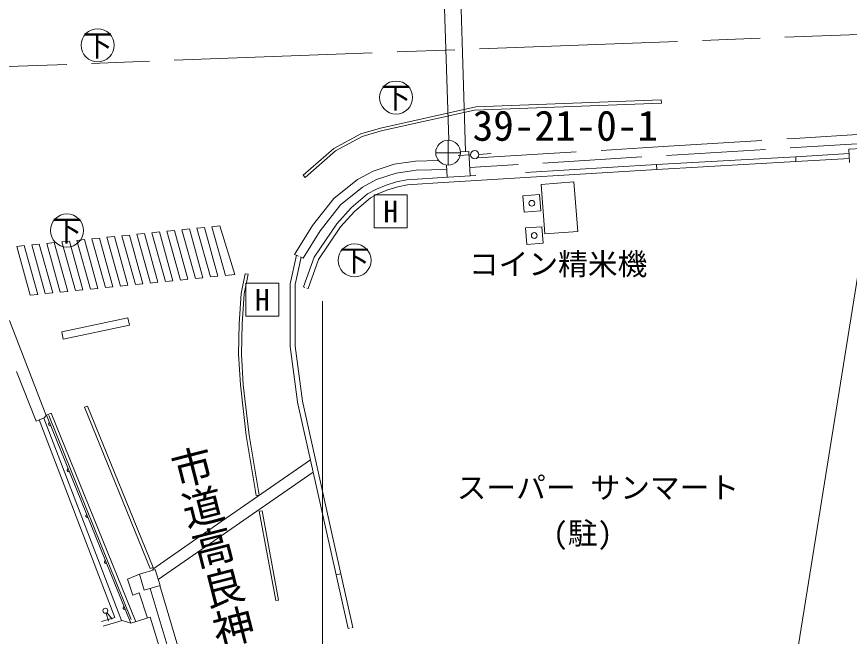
# Model space of a CAD drawing. Units: millimetres, scale not verified. Extents: x 40000 to 680000, y 20000 to 380000.
# Drawn here: x 496952 to 547366, y 260986 to 298482 of the extents above; entities that cross this region are included whole.
import ezdxf
from ezdxf.enums import TextEntityAlignment as Align

# ---------------------------------------------------------------- set-up
doc = ezdxf.new("R2010")
doc.units = ezdxf.units.MM
doc.header["$LTSCALE"] = 1000
doc.linetypes.add('CHAIN', pattern=[18.5, 12, -1.5, 3.5, -1.5])
doc.linetypes.add('DASHED', pattern=[7.5, 6, -1.5])
for name, color, linetype, lineweight in [('M-BGD', 7, 'Continuous', 13), ('M-BGD-EXST', 7, 'Continuous', 13), ('M-BMK', 2, 'CHAIN', 13), ('M-BMK-SRVR', 3, 'Continuous', 13), ('M-STR-HTXT', 7, 'Continuous', 13), ('M-STR-STRC', 7, 'Continuous', 13)]:
    doc.layers.add(name, color=color, linetype=linetype, lineweight=lineweight)
doc.layers.add('M-BMK-HTXT', color=7, linetype='Continuous')
doc.styles.add('@ＭＳ ゴシック', font='')
doc.styles.add('ＭＳ ゴシック', font='')
doc.styles.get('@ＭＳ ゴシック').set_extended_font_data('@MS Gothic')
doc.styles.get('ＭＳ ゴシック').set_extended_font_data('MS Gothic')

msp = doc.modelspace()

# ---------------------------------------------------------------- linework, layer by layer
at = {"layer": 'M-BGD'}
for p, q in [((522752, 302200), (523112, 290999)), ((522752, 302200), (523112, 290999)), ((523748, 302330), (524134, 290314)), ((523748, 302330), (524134, 290314)), ((524755, 293025), (535980, 293448)), ((535980, 293448), (535988, 293248)), ((524755, 293025), (518976, 291739)), ((524755, 293025), (518976, 291739)), ((524670, 292822), (535988, 293248)), ((524670, 292822), (519021, 291564)), ((524670, 292822), (519021, 291564)), ((517792, 291396), (516160, 290505)), ((517792, 291396), (516160, 290505)), ((518976, 291739), (517792, 291396)), ((518976, 291739), (517792, 291396)), ((519021, 291564), (517861, 291229)), ((519021, 291564), (517861, 291229)), ((544054, 291112), (549241, 291431)), ((517861, 291229), (516264, 290356)), ((517861, 291229), (516264, 290356)), ((538973, 291089), (538973, 291091)), ((538973, 291089), (538973, 291091)), ((538976, 291089), (538976, 291092)), ((538976, 291089), (538976, 291092)), ((538978, 291089), (538978, 291092)), ((538978, 291089), (538978, 291092)), ((538980, 291089), (538981, 291093)), ((538980, 291089), (538981, 291093)), ((538983, 291088), (538984, 291094)), ((538983, 291088), (538984, 291094)), ((538985, 291088), (538986, 291094)), ((538985, 291088), (538986, 291094)), ((516160, 290505), (514300, 288896)), ((547331, 290457), (548130, 290507)), ((547381, 289659), (547331, 290457)), ((516264, 290356), (514418, 288759)), ((523688, 290072), (524437, 290115)), ((523823, 290295), (524327, 290326)), ((523823, 290295), (524327, 290326)), ((524327, 290326), (524418, 288848)), ((524327, 290326), (524418, 288848)), ((524936, 290145), (525684, 290192)), ((544116, 290007), (535689, 289528)), ((544116, 290007), (535689, 289528)), ((547347, 290208), (544116, 290007)), ((547347, 290208), (544116, 290007)), ((544116, 290007), (544134, 289708)), ((547365, 289908), (544134, 289708)), ((547365, 289908), (544134, 289708)), ((522975, 289506), (523021, 288763)), ((522975, 289506), (523021, 288763)), ((535689, 289528), (527755, 289049)), ((535689, 289528), (527755, 289049)), ((535689, 289528), (535706, 289228)), ((535689, 289528), (535706, 289228)), ((544134, 289708), (535706, 289228)), ((544134, 289708), (535706, 289228)), ((514300, 288896), (514418, 288759)), ((535706, 289228), (522457, 288429)), ((535706, 289228), (522457, 288429)), ((519951, 288485), (519321, 288289)), ((519951, 288485), (519321, 288289)), ((520581, 288604), (519951, 288485)), ((520581, 288604), (519951, 288485)), ((521203, 288643), (520581, 288604)), ((521203, 288643), (520581, 288604)), ((522438, 288728), (521203, 288643)), ((522438, 288728), (521203, 288643)), ((522457, 288429), (521222, 288344)), ((522457, 288429), (521222, 288344)), ((524760, 288868), (522438, 288728)), ((524760, 288868), (522438, 288728)), ((528699, 288326), (530693, 288484)), ((528699, 288326), (530693, 288484)), ((530693, 288484), (530851, 286490)), ((530693, 288484), (530792, 287237)), ((518198, 287766), (518731, 288045)), ((518198, 287766), (518731, 288045)), ((519321, 288289), (518731, 288045)), ((519321, 288289), (518731, 288045)), ((519423, 288006), (518858, 287773)), ((519423, 288006), (518858, 287773)), ((520023, 288193), (519423, 288006)), ((520023, 288193), (519423, 288006)), ((520618, 288306), (520023, 288193)), ((520618, 288306), (520023, 288193)), ((521222, 288344), (520618, 288306)), ((521222, 288344), (520618, 288306)), ((528699, 288326), (528937, 285331)), ((528699, 288326), (528937, 285331)), ((517195, 286915), (518198, 287766)), ((517195, 286915), (518198, 287766)), ((518367, 287515), (517404, 286700)), ((518367, 287515), (517404, 286700)), ((518858, 287773), (518367, 287515)), ((518858, 287773), (518367, 287515)), ((518603, 287696), (520603, 287696)), ((518603, 285696), (518603, 287696)), ((520603, 287696), (520603, 285696)), ((527604, 287650), (528601, 287726)), ((527604, 287650), (528601, 287726)), ((527604, 287650), (527681, 286652)), ((527604, 287650), (527681, 286652)), ((528601, 287726), (528678, 286729)), ((528601, 287726), (528678, 286729)), ((516328, 285952), (517195, 286915)), ((516328, 285952), (517195, 286915)), ((517404, 286700), (516565, 285767)), ((517404, 286700), (516565, 285767)), ((527681, 286652), (528678, 286729)), ((527681, 286652), (528678, 286729)), ((530851, 286490), (530931, 285490)), ((530851, 286490), (530931, 285490)), ((514956, 283930), (516328, 285952)), ((514956, 283930), (516328, 285952)), ((504230, 285314), (504684, 285360)), ((504684, 285360), (505502, 282409)), ((505138, 285406), (505592, 285452)), ((505138, 285406), (505956, 282455)), ((505592, 285452), (506410, 282500)), ((506047, 285497), (506501, 285543)), ((506047, 285497), (506865, 282546)), ((506501, 285543), (507319, 282592)), ((506955, 285589), (507409, 285635)), ((506955, 285589), (507773, 282637)), ((507409, 285635), (508227, 282683)), ((507864, 285681), (508318, 285727)), ((507864, 285681), (508682, 282729)), ((508318, 285727), (509136, 282775)), ((508772, 285773), (509259, 285822)), ((508772, 285773), (509590, 282820)), ((509259, 285822), (510168, 282879)), ((516565, 285767), (515226, 283793)), ((516565, 285767), (515226, 283793)), ((520603, 285696), (518603, 285696)), ((527754, 285698), (528751, 285774)), ((527754, 285698), (528751, 285774)), ((527754, 285698), (527831, 284701)), ((527754, 285698), (527831, 284701)), ((528751, 285774), (528828, 284777)), ((528751, 285774), (528828, 284777)), ((528937, 285331), (530931, 285490)), ((528937, 285331), (530931, 285490)), ((499687, 284855), (500142, 284900)), ((499687, 284855), (500505, 281906)), ((500142, 284900), (500959, 281951)), ((500596, 284946), (501050, 284992)), ((500596, 284946), (501413, 281997)), ((501050, 284992), (501867, 282043)), ((501504, 285038), (501959, 285084)), ((501504, 285038), (502322, 282089)), ((501959, 285084), (502776, 282134)), ((502413, 285130), (502867, 285176)), ((502413, 285130), (503230, 282180)), ((502867, 285176), (503685, 282226)), ((503321, 285222), (503775, 285268)), ((503321, 285222), (504139, 282272)), ((503775, 285268), (504593, 282317)), ((504230, 285314), (505047, 282363)), ((496962, 284579), (497416, 284625)), ((496962, 284579), (497779, 281631)), ((497416, 284625), (498233, 281677)), ((497870, 284671), (498325, 284717)), ((497870, 284671), (498687, 281723)), ((498325, 284717), (499142, 281768)), ((498779, 284763), (499233, 284809)), ((498779, 284763), (499596, 281814)), ((499233, 284809), (500050, 281860)), ((527831, 284701), (528828, 284777)), ((527831, 284701), (528828, 284777)), ((513890, 284040), (513517, 282314)), ((513890, 284040), (513517, 282314)), ((514018, 283988), (513773, 284088)), ((514018, 283988), (513773, 284088)), ((514172, 283925), (513817, 282281)), ((514172, 283925), (513817, 282281)), ((514290, 283877), (514112, 283950)), ((514290, 283877), (514112, 283950)), ((514313, 282135), (514956, 283930)), ((514313, 282135), (514956, 283930)), ((515226, 283793), (514595, 282033)), ((515226, 283793), (514595, 282033)), ((509590, 282820), (510168, 282879)), ((510790, 282930), (510554, 281727)), ((510967, 282895), (510733, 281702)), ((510790, 282930), (510967, 282895)), ((504139, 282272), (504593, 282317)), ((505047, 282363), (505502, 282409)), ((505956, 282455), (506410, 282500)), ((506865, 282546), (507319, 282592)), ((507773, 282637), (508227, 282683)), ((508682, 282729), (509136, 282775)), ((510825, 282352), (512825, 282352)), ((510825, 280352), (510825, 282352)), ((512825, 282352), (512825, 280352)), ((499596, 281814), (500050, 281860)), ((500505, 281906), (500959, 281951)), ((501413, 281997), (501867, 282043)), ((502322, 282089), (502776, 282134)), ((503230, 282180), (503685, 282226)), ((513517, 282314), (513504, 278531)), ((513517, 282314), (513504, 278531)), ((513817, 282281), (513804, 278551)), ((513817, 282281), (513804, 278551)), ((514404, 282102), (514313, 282135)), ((514404, 282102), (514313, 282135)), ((514595, 282033), (514529, 282057)), ((514595, 282033), (514529, 282057)), ((497779, 281631), (498233, 281677)), ((498687, 281723), (499142, 281768)), ((510554, 281727), (510417, 279896)), ((510733, 281702), (510597, 279887)), ((512825, 280352), (510825, 280352)), ((498744, 274349), (496517, 280088)), ((503683, 280254), (499684, 279406)), ((503777, 279814), (499777, 278966)), ((503683, 280254), (503777, 279814)), ((510417, 279896), (510386, 278058)), ((510597, 279887), (510566, 278061)), ((499684, 279406), (499777, 278966)), ((513504, 278531), (513952, 275181)), ((513504, 278531), (513952, 275181)), ((513804, 278551), (514250, 275221)), ((513804, 278551), (514250, 275221)), ((510386, 278058), (510495, 276196)), ((510566, 278061), (510674, 276212)), ((496942, 277010), (498126, 274005)), ((510495, 276196), (510851, 273138)), ((510674, 276212), (511029, 273163)), ((501063, 274858), (501232, 274919)), ((501063, 274858), (505044, 265081)), ((501232, 274919), (505211, 265149)), ((513957, 275156), (516288, 264707)), ((513957, 275156), (516288, 264707)), ((514250, 275221), (516581, 264772)), ((514250, 275221), (516581, 264772)), ((498764, 274371), (498592, 274186)), ((498764, 274371), (499042, 274484)), ((503873, 261783), (498764, 274371)), ((498898, 274346), (503892, 262008)), ((504161, 261871), (499042, 274484)), ((498126, 274005), (498313, 274077)), ((498592, 274186), (498312, 274078)), ((498312, 274078), (502906, 262133)), ((498592, 274186), (503301, 261940)), ((510851, 273138), (511462, 269499)), ((511029, 273163), (511640, 269529)), ((514736, 271663), (508591, 267408)), ((514901, 270925), (505521, 264431)), ((511640, 269529), (511462, 269499)), ((511632, 268550), (511809, 268583)), ((511632, 268550), (512636, 263150)), ((511809, 268583), (512813, 263183)), ((508470, 267324), (505187, 265051)), ((503673, 264436), (504381, 264741)), ((505337, 265034), (504381, 264741)), ((504677, 263774), (504381, 264741)), ((505211, 265149), (505044, 265081)), ((505205, 264993), (505187, 265051)), ((505633, 264067), (505337, 265034)), ((516581, 264772), (516288, 264707)), ((516581, 264772), (516288, 264707)), ((516289, 264706), (517019, 261458)), ((516289, 264706), (517019, 261458)), ((516581, 264772), (517312, 261524)), ((516581, 264772), (517312, 261524)), ((503673, 264436), (503984, 263483)), ((505633, 264067), (504677, 263774)), ((506633, 258523), (505042, 263886)), ((507221, 258649), (505616, 264061)), ((503984, 263483), (504367, 263623)), ((504367, 263623), (504864, 262085)), ((512636, 263150), (512813, 263183)), ((512636, 263150), (512813, 263183)), ((502364, 262392), (502504, 261912)), ((502416, 262419), (502728, 262028)), ((502906, 262133), (502098, 261887)), ((503345, 261953), (502185, 261600)), ((503873, 261783), (503345, 261953)), ((505033, 262137), (503873, 261783)), ((505033, 262137), (506198, 258430)), ((517019, 261458), (517108, 261478)), ((517242, 261508), (517312, 261524))]:
    msp.add_line(p, q, dxfattribs=at)
at = {"layer": 'M-BGD', "linetype": 'DASHED'}
for p, q in [((549772, 290912), (524388, 289354)), ((549772, 290912), (524388, 289354)), ((536087, 290623), (544054, 291112)), ((524847, 289933), (536087, 290623)), ((519808, 289550), (518532, 289138)), ((521102, 289734), (519808, 289550)), ((522499, 289769), (521102, 289734)), ((518532, 289138), (517592, 288633)), ((519933, 289012), (518748, 288629)), ((521148, 289185), (519933, 289012)), ((522992, 289231), (521148, 289185)), ((517592, 288633), (516165, 287481)), ((518748, 288629), (517897, 288173)), ((517897, 288173), (516558, 287092)), ((516165, 287481), (514871, 285837)), ((516558, 287092), (515321, 285520)), ((514871, 285837), (513773, 284088)), ((515321, 285520), (514290, 283877))]:
    msp.add_line(p, q, dxfattribs=at)
at = {"layer": 'M-BGD'}
for centre, radius in [((524686, 290130), 250), ((528141, 287189), 175), ((528141, 287189), 175), ((528291, 285237), 175), ((528291, 285237), 175), ((502323, 262536), 150)]:
    msp.add_circle(centre, radius, dxfattribs=at)
for centre in [(498984, 273829), (500112, 271049), (501240, 268270), (502369, 265490), (503497, 262710)]:
    msp.add_arc(centre, 100, 112.0903, 292.0904, dxfattribs=at)
at = {"layer": 'M-BGD-EXST'}
for centre in [(501857, 296748), (519921, 293587), (499999, 285543), (517413, 283734)]:
    msp.add_circle(centre, 1000, dxfattribs=at)
at = {"layer": 'M-BMK'}
msp.add_line((469516, 294446), (572271, 298318), dxfattribs=at)
at = {"layer": 'M-BMK-SRVR'}
for p, q in [((523075, 291000), (523075, 289500)), ((522325, 290250), (523825, 290250))]:
    msp.add_line(p, q, dxfattribs=at)
msp.add_circle((523075, 290250), 750, dxfattribs=at)
at = {"layer": 'M-STR-HTXT'}
msp.add_line((515459, 281267), (515459, 243360), dxfattribs=at)
at = {"layer": 'M-STR-STRC'}
msp.add_line((549251, 291429), (544014, 258837), dxfattribs=at)

# ---------------------------------------------------------------- texts
at = {"layer": 'M-BGD', "style": 'ＭＳ ゴシック'}
for p in [(519603, 286696), (511825, 281352)]:
    msp.add_text('H', height=1320, dxfattribs=at).set_placement(p, align=Align.MIDDLE_CENTER)
for s, p in [('コイン精米機', (524332, 282455)), ('スーパー サンマート', (523591, 268928)), ('(駐)', (529424, 266166))]:
    msp.add_text(s, height=1320, rotation=0.01, dxfattribs=at).set_placement(p, align=Align.BOTTOM_LEFT)
at = {"layer": 'M-BGD-EXST', "style": 'ＭＳ ゴシック'}
for p in [(501857, 296748), (519921, 293587), (499999, 285543), (517413, 283734)]:
    msp.add_text('下', height=1320, dxfattribs=at).set_placement(p, align=Align.MIDDLE_CENTER)
at = {"layer": 'M-BMK-HTXT', "style": '@ＭＳ ゴシック'}
msp.add_text('市道高良神田口線', height=1833, rotation=284.361, dxfattribs=at).set_placement((510799, 252715), align=Align.BOTTOM_RIGHT)
at = {"layer": 'M-BMK-SRVR', "style": 'ＭＳ ゴシック'}
msp.add_text('39-21-0-1', height=1833, rotation=0.01, dxfattribs=at).set_placement((524560, 290421), align=Align.BOTTOM_LEFT)

doc.saveas('drawing.dxf')
